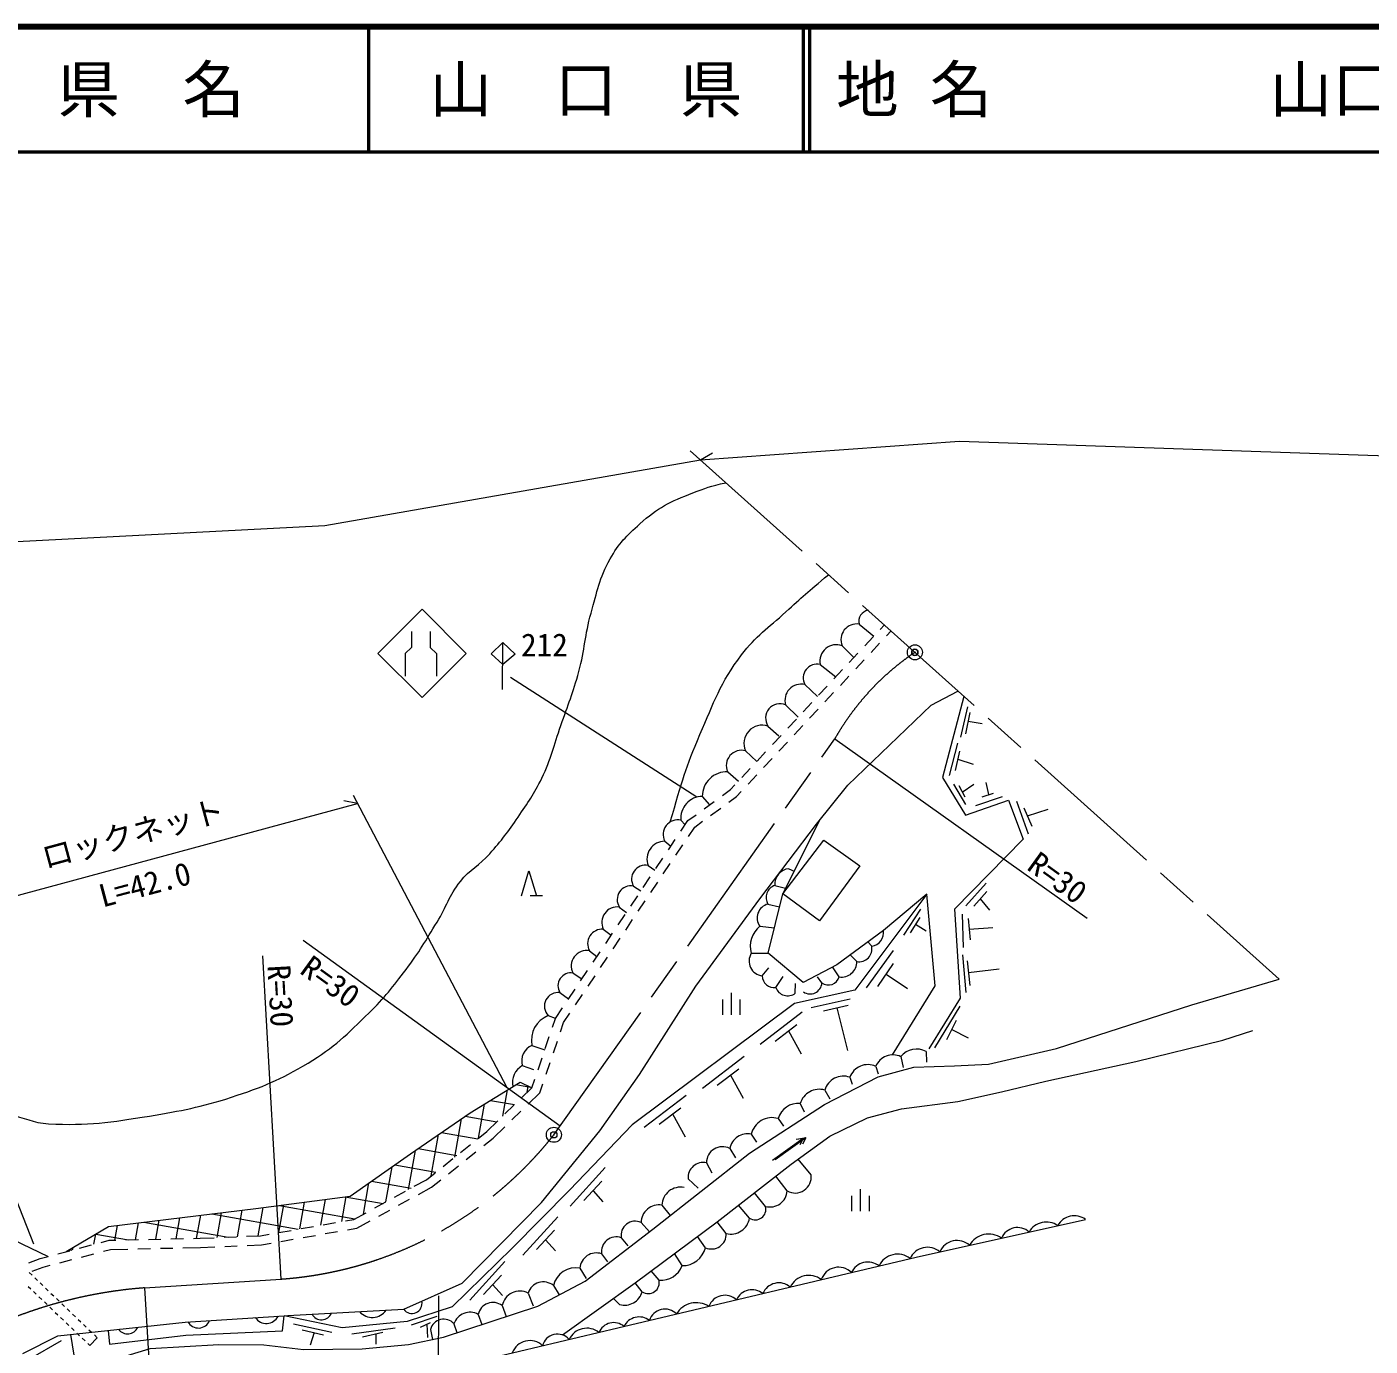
# Model space of a CAD drawing. Units: millimetres, scale not verified. Extents: x 40000 to 680000, y 20000 to 380000.
# Drawn here: x 305694 to 413067, y 274555 to 380000 of the extents above; entities that cross this region are included whole.
import ezdxf
from ezdxf.enums import TextEntityAlignment as Align

# ---------------------------------------------------------------- set-up
doc = ezdxf.new("R2010")
doc.units = ezdxf.units.MM
doc.header["$LTSCALE"] = 1000
doc.header["$PDMODE"] = 32
doc.header["$PDSIZE"] = 500
doc.linetypes.add('CHAIN', pattern=[18.5, 12, -1.5, 3.5, -1.5])
for name, color, linetype, lineweight in [('M-BGD', 7, 'Continuous', 13), ('M-BMK', 2, 'CHAIN', 13), ('M-BMK-SRVR', 3, 'Continuous', 13), ('M-STR-HTXT', 7, 'Continuous', 13), ('M-STR-STRC', 7, 'Continuous', 13), ('M-TTL', 2, 'Continuous', 140), ('M-TTL-LINE', 7, 'Continuous', 50)]:
    doc.layers.add(name, color=color, linetype=linetype, lineweight=lineweight)
doc.layers.add('M-OTRS', color=6, linetype='Continuous')
doc.layers.add('M-TTL-TXT', color=7, linetype='Continuous')
doc.styles.add('ＭＳ ゴシック', font='')
doc.styles.get('ＭＳ ゴシック').set_extended_font_data('MS Gothic')

msp = doc.modelspace()

# ---------------------------------------------------------------- hatches: boundary and pattern name
at = {"layer": 'M-BGD'}
h = msp.add_hatch(dxfattribs=at)
h.set_pattern_fill('USER', color=256, style=0, pattern_type=2)
h.set_pattern_definition([(80, (312774, 283232), (-1575.69, 277.84), []), (170, (312774, 283232), (-277.84, -1575.69), [])])
h.paths.add_polyline_path([(308842, 282108), (312207, 284116), (323999, 285549), (331525, 286542), (336365, 289925), (341121, 293193), (345114, 295661), (346063, 295197), (342474, 291719), (337634, 287859), (331834, 284688), (324370, 283380), (319537, 283175), (312272, 283013)])

# ---------------------------------------------------------------- linework, layer by layer
for p, q in [((372220, 332264), (373385, 331296)), ((373893, 331840), (374241, 332213)), ((372665, 330524), (373347, 331255)), ((373174, 330001), (373857, 330732)), ((374403, 331317), (374774, 331715)), ((370861, 330534), (371805, 329603)), ((371436, 329208), (372119, 329939)), ((369110, 329043), (370361, 328056)), ((370208, 327893), (370890, 328624)), ((371946, 328685), (372628, 329416)), ((370718, 327369), (371400, 328100)), ((367880, 327428), (368886, 326476)), ((368980, 326577), (369662, 327308)), ((369489, 326054), (370172, 326785)), ((366343, 325803), (367343, 324824)), ((367752, 325261), (368434, 325992)), ((368261, 324738), (368944, 325469)), ((380895, 325648), (380321, 323237)), ((366523, 323945), (367206, 324676)), ((381074, 325196), (380726, 323491)), ((380935, 324517), (382044, 324311)), ((364931, 324117), (365797, 323336)), ((365295, 322629), (365977, 323360)), ((367033, 323422), (367715, 324153)), ((363136, 322139), (364038, 321283)), ((365805, 322106), (366487, 322837)), ((380076, 322757), (379407, 320157)), ((364067, 321314), (364749, 322045)), ((364576, 320790), (365259, 321521)), ((380236, 322107), (379906, 320571)), ((380098, 321464), (381347, 321071)), ((361712, 320466), (362567, 319707)), ((362838, 319998), (363521, 320729)), ((363348, 319475), (364030, 320206)), ((361292, 318564), (361944, 319040)), ((361944, 319040), (362293, 319413)), ((379753, 319478), (380723, 317849)), ((380177, 319365), (380676, 318451)), ((380467, 318834), (381382, 319459)), ((382590, 318643), (382362, 319591)), ((359685, 318494), (360268, 317817)), ((359838, 317503), (360646, 318093)), ((361802, 318033), (362430, 318491)), ((362430, 318491), (362802, 318890)), ((381561, 317773), (383671, 318498)), ((382060, 318470), (382955, 318762)), ((384789, 318123), (385734, 315513)), ((358539, 316556), (359192, 317032)), ((360348, 316972), (361156, 317562)), ((385397, 317578), (386022, 316121)), ((385668, 316946), (387335, 317466)), ((357973, 316588), (358314, 316219)), ((357973, 315710), (358539, 316556)), ((358570, 315290), (359074, 316042)), ((359074, 316042), (359702, 316501)), ((356687, 314909), (357167, 314507)), ((356971, 314214), (357527, 315045)), ((357568, 313795), (358124, 314626)), ((355969, 312719), (356525, 313550)), ((355357, 312964), (355895, 312609)), ((356566, 312300), (357122, 313130)), ((366611, 312716), (367027, 312517)), ((354967, 311224), (355523, 312055)), ((355564, 310804), (356120, 311635)), ((382371, 311558), (380738, 309749)), ((353965, 309728), (354521, 310559)), ((354192, 311324), (354774, 310937)), ((365469, 311379), (366346, 311162)), ((382419, 310902), (381394, 309717)), ((353052, 309647), (353620, 309214)), ((354562, 309309), (355118, 310140)), ((364932, 309881), (365861, 309664)), ((377119, 309469), (375763, 307415)), ((381904, 310306), (382643, 309412)), ((352963, 308233), (353519, 309064)), ((353560, 307814), (354116, 308644)), ((377062, 308809), (376309, 307594)), ((376732, 308277), (377580, 307745)), ((380466, 309076), (380530, 306418)), ((380930, 308740), (381106, 307027)), ((351771, 307877), (352399, 307393)), ((351961, 306738), (352517, 307569)), ((352558, 306318), (353114, 307149)), ((364292, 308111), (365449, 307990)), ((381019, 307879), (382900, 308003)), ((350669, 306144), (351267, 305703)), ((350959, 305242), (351515, 306073)), ((372810, 303197), (374971, 306176)), ((373223, 306520), (372927, 306877)), ((351556, 304823), (352112, 305654)), ((363602, 305951), (364949, 305953)), ((372037, 305295), (371505, 305833)), ((373706, 303310), (374971, 305135)), ((380492, 305828), (380756, 302823)), ((380869, 305347), (381076, 303379)), ((349360, 304373), (350064, 303907)), ((349957, 303747), (350513, 304578)), ((350554, 303328), (351110, 304158)), ((364478, 304152), (365015, 304792)), ((365561, 303229), (366145, 304086)), ((369249, 303581), (368905, 304077)), ((370633, 304071), (370093, 304866)), ((374383, 304286), (376076, 303149)), ((380966, 304420), (383421, 304698)), ((348305, 302809), (348988, 302301)), ((348955, 302252), (349511, 303083)), ((367115, 302767), (367134, 303540)), ((349552, 301832), (350108, 302663)), ((361317, 301033), (361317, 302258)), ((362017, 301033), (362017, 302783)), ((362717, 301033), (362717, 302258)), ((368391, 301612), (371513, 302317)), ((369383, 301356), (371337, 301804)), ((378269, 298406), (380294, 301721)), ((347373, 300973), (347914, 300760)), ((347709, 300052), (347942, 300741)), ((347942, 300741), (348509, 301587)), ((348602, 300415), (349106, 301168)), ((364314, 298700), (367661, 301262)), ((370443, 301599), (371289, 298186)), ((348356, 299689), (348602, 300415)), ((365499, 298940), (367228, 300253)), ((366572, 299755), (367581, 297915)), ((379230, 299065), (380002, 300619)), ((379623, 299857), (380925, 299197)), ((346064, 298590), (347091, 298229)), ((347131, 298348), (347452, 299295)), ((347778, 297984), (348099, 298931)), ((346553, 296643), (346874, 297590)), ((359687, 295161), (363033, 297723)), ((375549, 297691), (375728, 296826)), ((377584, 298105), (377601, 297242)), ((345292, 296979), (346179, 296655)), ((347200, 296280), (347521, 297227)), ((360872, 295402), (362601, 296714)), ((373553, 296918), (373742, 296330)), ((346063, 295197), (346296, 295885)), ((346697, 294795), (346943, 295522)), ((361945, 296217), (362953, 294377)), ((371480, 296042), (371661, 295497)), ((345202, 294363), (346063, 295197)), ((345760, 293888), (346697, 294795)), ((355048, 292055), (358395, 294617)), ((369474, 295016), (369867, 294328)), ((343909, 293110), (344627, 293806)), ((344468, 292635), (345186, 293331)), ((356233, 292295), (357963, 293608)), ((367515, 293942), (367834, 293287)), ((342474, 291719), (343335, 292553)), ((342956, 291171), (343893, 292079)), ((357307, 293110), (358315, 291271)), ((365745, 292746), (366169, 292135)), ((341774, 291161), (342474, 291719)), ((342218, 290582), (342956, 291171)), ((363597, 291493), (364023, 290854)), ((367748, 291148), (365292, 289402)), ((367956, 291196), (365500, 289450)), ((367748, 291148), (367195, 291062)), ((367956, 291196), (367403, 291110)), ((367748, 291148), (367485, 290655)), ((367956, 291196), (367693, 290703)), ((340367, 290039), (341149, 290662)), ((340811, 289459), (341593, 290083)), ((361874, 290354), (362342, 289605)), ((338960, 288916), (339741, 289540)), ((339404, 288337), (340185, 288961)), ((360022, 289213), (360453, 288404)), ((368376, 288245), (367342, 289498)), ((336664, 287329), (337634, 287859)), ((337634, 287859), (338334, 288417)), ((338040, 287249), (338778, 287838)), ((351933, 288819), (349131, 285745)), ((358549, 287932), (359348, 287187)), ((366474, 286964), (365560, 288142)), ((335085, 286465), (335962, 286945)), ((336989, 286675), (338040, 287249)), ((351661, 287746), (350220, 286193)), ((350949, 286979), (351741, 286097)), ((364741, 285721), (363852, 286811)), ((372336, 285347), (372336, 287097)), ((333506, 285602), (334383, 286082)), ((335410, 285812), (336287, 286291)), ((356456, 285819), (357118, 284995)), ((363460, 284779), (362582, 285822)), ((371636, 285347), (371636, 286572)), ((373036, 285347), (373036, 286572)), ((331155, 284569), (331834, 284688)), ((331834, 284688), (332804, 285218)), ((332078, 283990), (333129, 284565)), ((333830, 284948), (334708, 285428)), ((348138, 284899), (345336, 281825)), ((324370, 283380), (325049, 283499)), ((325836, 283637), (326821, 283810)), ((327609, 283948), (328594, 284120)), ((329382, 284258), (330367, 284431)), ((329544, 283546), (330529, 283719)), ((331317, 283857), (332078, 283990)), ((347866, 283826), (346425, 282273)), ((354789, 284429), (355459, 283696)), ((361595, 283555), (360865, 284484)), ((309905, 282388), (310872, 282644)), ((311646, 282848), (312272, 283013)), ((312272, 283013), (312805, 283025)), ((313605, 283043), (314605, 283065)), ((315405, 283083), (316405, 283105)), ((316368, 282375), (317367, 282397)), ((317204, 283123), (318204, 283145)), ((318167, 282415), (319561, 282446)), ((319004, 283163), (319537, 283175)), ((319537, 283175), (320655, 283222)), ((319561, 282446), (320706, 282494)), ((321454, 283256), (322453, 283299)), ((321505, 282528), (322505, 282570)), ((323253, 283332), (324370, 283380)), ((323304, 282604), (324449, 282653)), ((324449, 282653), (325210, 282786)), ((325998, 282924), (326983, 283097)), ((327771, 283235), (328756, 283408)), ((347154, 283059), (347946, 282177)), ((353210, 283216), (353735, 282576)), ((359928, 282424), (359295, 283318)), ((305847, 281214), (306765, 281559)), ((306765, 281559), (307391, 281725)), ((308165, 281929), (309132, 282184)), ((308327, 281217), (309294, 281472)), ((310068, 281677), (311035, 281932)), ((311808, 282136), (312375, 282286)), ((312375, 282286), (313768, 282317)), ((314568, 282334), (315568, 282357)), ((351636, 281930), (352105, 281295)), ((358072, 280988), (357453, 281949)), ((305874, 280445), (306105, 280224)), ((306121, 280538), (306987, 280863)), ((306987, 280863), (307554, 281013)), ((343911, 281313), (341109, 278238)), ((349908, 280782), (350410, 279957)), ((356226, 279839), (355586, 280561)), ((305794, 279330), (306011, 279123)), ((306321, 280016), (306538, 279809)), ((306755, 279601), (306971, 279394)), ((307188, 279186), (307405, 278979)), ((343639, 280240), (342198, 278687)), ((342927, 279473), (343719, 278591)), ((347778, 279405), (348241, 278648)), ((354879, 278907), (354324, 279624)), ((306227, 278915), (306444, 278708)), ((306661, 278500), (306877, 278292)), ((307621, 278771), (307838, 278564)), ((308055, 278356), (308271, 278149)), ((345761, 278797), (346153, 277763)), ((353070, 277880), (352585, 278375)), ((307094, 278085), (307310, 277877)), ((307527, 277670), (307744, 277462)), ((307960, 277255), (308177, 277047)), ((308488, 277941), (308704, 277733)), ((308921, 277526), (309138, 277318)), ((309354, 277111), (309571, 276903)), ((341767, 277092), (342062, 276285)), ((343689, 277789), (344004, 276920)), ((308394, 276840), (308610, 276632)), ((308827, 276425), (309044, 276217)), ((309260, 276010), (309477, 275802)), ((309788, 276696), (310004, 276488)), ((310221, 276281), (310438, 276073)), ((327019, 276333), (330077, 275677)), ((331679, 275549), (335137, 276029)), ((336450, 276269), (338499, 276958)), ((337154, 276061), (337955, 276445)), ((337653, 276300), (337731, 275244)), ((339836, 276348), (340060, 275631)), ((305865, 273513), (308464, 274992)), ((309693, 275595), (309910, 275387)), ((310127, 275180), (310343, 274972)), ((310654, 275866), (310871, 275658)), ((310723, 274609), (311318, 275230)), ((311087, 275451), (311318, 275230)), ((327708, 275853), (329405, 275452)), ((328646, 275632), (328332, 274636)), ((332527, 275292), (334144, 275677)), ((333578, 275542), (333584, 274700)), ((337953, 275896), (338118, 275092)), ((310560, 274764), (310723, 274609))]:
    msp.add_line(p, q, dxfattribs=at)
for points in [[(326255, 276978), (326555, 277005), (335816, 277500), (340486, 279587), (346843, 286024), (351502, 291772), (354661, 296276), (359176, 303330), (364284, 310311), (368825, 316279), (371306, 319401), (377967, 325773), (380122, 326917)], [(380600, 326488), (378889, 319991), (380730, 316996), (384173, 318197), (385325, 315075), (379843, 309487), (380307, 302376), (377795, 298322)], [(374875, 297831), (378286, 303359), (377630, 310677), (374155, 307779), (370425, 305041), (367751, 303632), (364949, 305953), (366118, 310709), (369085, 316606)], [(377630, 310677), (371868, 302998), (367047, 301938), (354091, 292248), (349082, 287022), (344498, 282378), (339681, 277696), (336088, 276526), (330889, 276009), (326255, 276978)], [(304568, 269950), (310012, 272448), (311725, 273200), (315552, 274369), (321028, 274689), (324646, 274657), (327800, 274289), (332508, 274337), (336190, 274673), (338992, 275282), (346534, 277748), (350328, 279749), (355740, 283912), (363464, 289987), (369460, 293865), (373735, 296074), (376585, 296843), (379836, 296971), (382574, 297099), (387986, 298348), (398825, 301822), (405802, 303875)], [(348512, 275448), (354324, 279624), (360865, 284484), (366789, 289099), (369888, 291332), (372902, 292801), (375596, 293526), (380107, 294110), (383601, 294892), (387152, 295739), (394331, 297315), (401296, 299012), (403681, 299781)], [(291870, 298754), (295381, 293528), (297414, 289966), (299290, 287507), (300966, 285632), (304583, 283089), (307405, 281728)], [(308842, 282108), (312207, 284116), (323999, 285549), (331525, 286542), (336365, 289925), (341121, 293193), (345114, 295661), (346063, 295197)], [(275827, 250953), (284948, 254347), (291929, 257069), (295627, 259775), (299230, 263970), (301472, 265763), (308116, 269478), (312199, 271479), (315946, 272744), (323071, 272808), (326289, 272536), (335608, 271911), (345070, 274153), (352932, 276010), (376789, 281670), (390328, 284681)], [(305365, 273960), (308167, 275378), (318334, 276483), (326255, 276978)], [(312196, 275816), (312308, 274724), (318392, 275429), (326126, 275765), (326255, 276978)]]:
    msp.add_lwpolyline(points, dxfattribs=at)
msp.add_lwpolyline([(366118, 310709), (369400, 315000), (372266, 312934), (369048, 308547)], close=True, dxfattribs=at)
for centre, radius, start, end in [((373089, 332485), 896, 100.03106, 194.25075), ((372032, 331013), 1266, 81.4552, 202.24331), ((370396, 329307), 1312, 69.24161, 191.57162), ((368869, 327951), 1119, 77.57113, 207.85155), ((367582, 326171), 1292, 76.64501, 196.53105), ((365897, 324742), 1151, 67.2026, 212.91639), ((364477, 322726), 1464, 71.91982, 203.62874), ((362821, 320965), 1216, 74.96679, 204.23808), ((361662, 318489), 1978, 88.54718, 179.86578), ((359705, 316754), 1740, 90.66539, 185.4707), ((357719, 315451), 1165, 77.42213, 207.697), ((356690, 313480), 1430, 90.10222, 201.14294), ((355122, 311897), 1092, 77.59489, 211.66358), ((366750, 311441), 1282, 96.20689, 182.78002), ((353981, 310242), 1102, 78.9437, 212.64251), ((365824, 310407), 1035, 110.05717, 210.49828), ((352890, 308416), 1242, 82.46745, 205.76828), ((365199, 308784), 1130, 103.67041, 216.55926), ((351682, 306716), 1164, 85.59779, 209.50013), ((365507, 306533), 1992, 127.60599, 196.98447), ((373093, 307591), 1079, 276.95871, 10.00761), ((350426, 304954), 1214, 78.41791, 208.62649), ((372226, 306299), 1021, 259.28391, 12.50644), ((364607, 305327), 1182, 148.15641, 263.76751), ((370830, 305262), 1207, 260.62659, 1.58171), ((349182, 303356), 1033, 80.03262, 211.9524), ((365415, 304154), 937, 180.12315, 279.00331), ((369768, 304314), 898, 234.65014, 344.31146), ((348153, 301732), 1088, 81.95425, 224.21264), ((366499, 303541), 988, 198.37477, 308.54559), ((368304, 303647), 946, 235.62165, 356.03941), ((348120, 299011), 2099, 110.85076, 191.57983), ((346606, 297340), 1363, 113.42999, 195.33158), ((374918, 296354), 1478, 64.73571, 157.55647), ((376813, 296690), 1612, 61.41561, 141.61206), ((346087, 295619), 1576, 120.31622, 191.39504), ((372921, 295523), 1531, 65.65253, 160.17768), ((370952, 294601), 1535, 69.86666, 164.33436), ((369020, 293520), 1563, 73.12092, 164.33135), ((367341, 292291), 1660, 83.99019, 164.09037), ((365261, 291108), 1708, 73.54833, 166.96454), ((363292, 290082), 1444, 77.78467, 169.16086), ((361294, 289222), 1272, 62.87123, 180.39255), ((359768, 288018), 1222, 77.97992, 184.03825), ((367112, 288069), 1276, 239.99343, 7.90875), ((357935, 285779), 1479, 78.09627, 178.43789), ((365092, 287061), 1385, 255.30296, 356.0077), ((356207, 284423), 1418, 79.87333, 179.77525), ((363916, 285501), 854, 237.70241, 14.95124), ((361955, 285039), 1527, 256.3692, 350.20586), ((389428, 283458), 1518, 53.65976, 151.41249), ((354306, 283423), 1116, 64.36156, 190.71731), ((360419, 283494), 1177, 245.32743, 2.94445), ((382576, 281769), 1745, 54.16907, 150.90318), ((384878, 282644), 1389, 47.97091, 157.10134), ((387182, 282896), 1580, 54.65558, 150.41667), ((352815, 282093), 1190, 70.62659, 187.86428), ((358094, 282877), 1889, 269.32563, 346.13397), ((377683, 280929), 1528, 49.43656, 155.97683), ((380054, 281500), 1498, 48.26996, 156.80229), ((351204, 280705), 1299, 70.59617, 176.56842), ((375277, 280299), 1609, 51.09262, 155.60052), ((349567, 278974), 1841, 79.34497, 166.42978), ((356411, 281599), 1770, 263.99629, 339.80402), ((370576, 279413), 1451, 45.04008, 161.65306), ((372913, 279833), 1444, 51.53603, 155.15711), ((346980, 278403), 1281, 51.47189, 162.0934), ((355373, 279632), 878, 235.74078, 13.64953), ((365811, 278208), 1403, 49.83555, 156.85759), ((368196, 278566), 1644, 52.43317, 154.25996), ((336472, 277970), 808, 215.60639, 12.55378), ((345106, 277509), 1445, 63.06267, 168.81054), ((353464, 279292), 1466, 254.41444, 344.75343), ((361497, 277225), 1392, 48.15017, 158.54297), ((363664, 277707), 1357, 50.85926, 155.83387), ((329243, 277510), 856, 207.97978, 338.13509), ((333310, 278185), 1339, 220.67877, 325.43611), ((341114, 275910), 1351, 61.09136, 161.05856), ((342947, 276837), 1207, 52.10004, 167.77595), ((356692, 276221), 1296, 44.10792, 162.58522), ((359207, 276183), 1843, 57.37143, 149.32171), ((313743, 276424), 889, 215.64924, 336.75378), ((319402, 276966), 965, 209.03696, 338.11138), ((324831, 277414), 1050, 213.50903, 333.63931), ((339020, 275600), 1108, 42.50855, 164.48292), ((350454, 274420), 1567, 51.89588, 154.6892), ((352599, 275152), 1280, 49.67993, 156.93182), ((354637, 275543), 1344, 52.47864, 154.21449), ((345890, 273517), 1481, 46.32694, 160.27451), ((348105, 274287), 1230, 40.75417, 165.83091)]:
    msp.add_arc(centre, radius, start, end, dxfattribs=at)
for points, knots in [([(295230, 293753), (296756, 293972), (297286, 293992), (298609, 293988), (300852, 293982), (302072, 293485), (304277, 293075), (305522, 292844), (306166, 292381), (307431, 292323), (310583, 292179), (312374, 292424), (315485, 292947), (318079, 293384), (319548, 293639), (322050, 294452), (324540, 295263), (325929, 295833), (328174, 297181), (330285, 298447), (331282, 299462), (333042, 301184), (334316, 302431), (334921, 303241), (336004, 304658), (337079, 306065), (337557, 306944), (338485, 308453), (339249, 309694), (339438, 310545), (340343, 311687), (341129, 312679), (341852, 312971), (342696, 313913), (343661, 314988), (344142, 315648), (344954, 316843), (345754, 318020), (346239, 318668), (346855, 319951), (347612, 321527), (347800, 322510), (348376, 324162), (348960, 325836), (349352, 326755), (349814, 328467), (350302, 330270), (350285, 331351), (350794, 333149), (351282, 334873), (351449, 335909), (352318, 337476), (353014, 338730), (353625, 339317), (354687, 340280), (356105, 341567), (357135, 342062), (358922, 342752), (359931, 343141), (360340, 343284), (361568, 343565)], [0, 0, 0, 0, 1, 1, 1, 2, 2, 2, 3, 3, 3, 4, 4, 4, 5, 5, 5, 6, 6, 6, 7, 7, 7, 8, 8, 8, 9, 9, 9, 10, 10, 10, 11, 11, 11, 12, 12, 12, 13, 13, 13, 14, 14, 14, 15, 15, 15, 16, 16, 16, 17, 17, 17, 18, 18, 18, 19, 19, 19, 20, 20, 20, 20]), ([(357124, 316453), (358069, 319752), (358361, 320790), (359499, 323437), (360607, 326015), (361129, 327568), (362820, 329807), (363980, 331342), (364940, 331935), (366358, 333236), (367660, 334430), (368105, 334812), (369761, 336213)], [0, 0, 0, 0, 1, 1, 1, 2, 2, 2, 3, 3, 3, 4, 4, 4, 4])]:
    msp.add_open_spline(points, degree=3, knots=knots, dxfattribs=at)
at = {"layer": 'M-BMK'}
for p, q in [((358725, 346115), (405802, 303875)), ((347818, 291446), (370278, 323100)), ((315091, 279212), (326011, 279916))]:
    msp.add_line(p, q, dxfattribs=at)
for centre, radius, start, end in [((388260, 312865), 20690, 124.04785, 150.35418), ((323864, 310365), 30525, 274.03286, 321.69709), ((317846, 242944), 36372, 94.34401, 124.93772)]:
    msp.add_arc(centre, radius, start, end, dxfattribs=at)
at = {"layer": 'M-BMK-SRVR'}
for centre in [(376676, 330009), (347818, 291446)]:
    msp.add_circle(centre, 600, dxfattribs=at)
msp.add_point((347818, 291446), dxfattribs=at)
at = {"layer": 'M-OTRS'}
msp.add_point((376676, 330009), dxfattribs=at)
at = {"layer": 'M-STR-HTXT'}
for p, q in [((359540, 345385), (360501, 345956)), ((370278, 323100), (390443, 308757)), ((296112, 308184), (332124, 317913)), ((332124, 317913), (331028, 318135)), ((331771, 318584), (344037, 295270)), ((345219, 310537), (345819, 312537)), ((345819, 312537), (346419, 310537)), ((346919, 310537), (345919, 310537)), ((306243, 282704), (295751, 309092)), ((327788, 307015), (348330, 292167)), ((326011, 279916), (324543, 305763)), ((315091, 279212), (316641, 253396)), ((309172, 275488), (316314, 233090))]:
    msp.add_line(p, q, dxfattribs=at)
for points in [[(359540, 345385), (380237, 346887), (517843, 342163)], [(265377, 336823), (329519, 340153), (359540, 345385)]]:
    msp.add_lwpolyline(points, dxfattribs=at)
at = {"layer": 'M-STR-STRC'}
for p, q in [((333745, 329924), (337280, 333460)), ((337280, 333460), (340816, 329924)), ((336436, 331683), (336436, 330405)), ((337928, 331683), (337928, 330405)), ((337280, 326389), (333745, 329924)), ((336436, 330405), (335939, 329909)), ((335939, 329909), (335939, 328099)), ((340816, 329924), (337280, 326389)), ((337928, 330405), (338425, 329909)), ((338425, 329909), (338425, 328099)), ((359255, 318435), (344341, 328006)), ((338606, 278575), (338519, 253630))]:
    msp.add_line(p, q, dxfattribs=at)
msp.add_lwpolyline([(343720, 327032), (343746, 330782), (344735, 329850), (343734, 329040), (342804, 329897), (343746, 330782)], dxfattribs=at)
at = {"layer": 'M-TTL'}
msp.add_line((680000, 380000), (40000, 380000), dxfattribs=at)
at = {"layer": 'M-TTL-LINE'}
for p, q in [((333000, 380000), (333000, 370000)), ((367750, 380000), (367750, 370000)), ((368250, 380000), (368250, 370000)), ((40000, 370000), (680000, 370000))]:
    msp.add_line(p, q, dxfattribs=at)

# ---------------------------------------------------------------- texts
at = {"layer": 'M-STR-HTXT', "style": 'ＭＳ ゴシック'}
for s, rotation, p in [('ロックネット', 15.118, (307309, 312152)), ('L=42.0', 14.889, (311887, 309078))]:
    msp.add_text(s, height=1833, rotation=rotation, dxfattribs=at).set_placement(p, align=Align.BOTTOM_LEFT)
for rotation, p in [(324.14, (388086, 311991)), (324.14, (329967, 303701)), (273.25, (325974, 302547))]:
    msp.add_text('R=30', height=1833, rotation=rotation, dxfattribs=at).set_placement(p, align=Align.MIDDLE_CENTER)
at = {"layer": 'M-STR-STRC', "style": 'ＭＳ ゴシック'}
msp.add_text('212', height=1833, dxfattribs=at).set_placement((347064, 329135), align=Align.BOTTOM_CENTER)
at = {"layer": 'M-TTL-TXT', "style": 'ＭＳ ゴシック'}
for s, p in [('県\u3000名', (315625, 375000)), ('山\u3000口\u3000県', (350375, 375000))]:
    msp.add_text(s, height=3666, dxfattribs=at).set_placement(p, align=Align.MIDDLE_CENTER)
for s, p in [('地 名', (370380, 375000)), ('山口市阿東篠目', (405024, 375000))]:
    msp.add_text(s, height=3666, dxfattribs=at).set_placement(p, align=Align.MIDDLE_LEFT)

doc.saveas('drawing.dxf')
